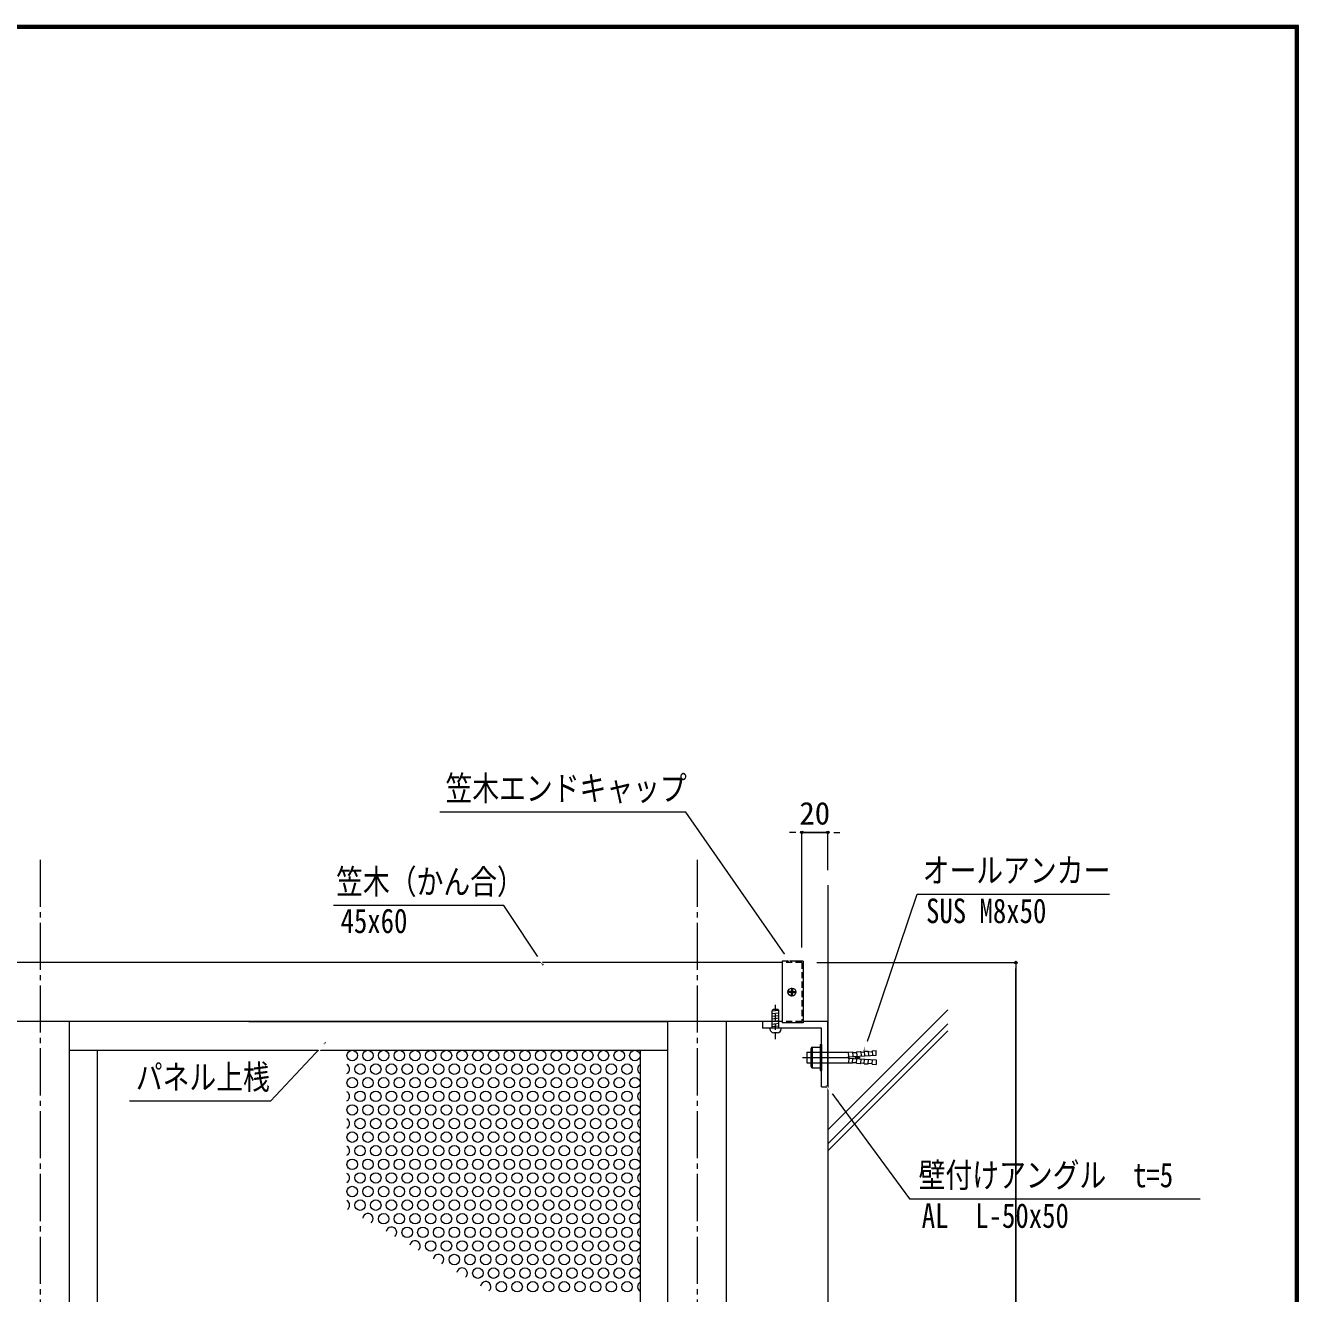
# Model space of a CAD drawing. Units: millimetres at full size; details may follow other scales. Extents: x -1603 to 1599, y -1129 to 1133.
# Drawn here: x 626 to 1599, y 164 to 1133 of the extents above; entities that cross this region are included whole.
import ezdxf
from ezdxf.enums import TextEntityAlignment as Align

# ---------------------------------------------------------------- set-up
doc = ezdxf.new("R2010")
doc.units = ezdxf.units.MM
doc.header["$LTSCALE"] = 4
doc.header["$PDMODE"] = 32
doc.header["$PDSIZE"] = 2
doc.linetypes.add('CHAIN2', pattern=[12, 9, -1, 1, -1])
doc.linetypes.add('DASHED1', pattern=[1.8, 1.2, -0.6])
for name, color, linetype, lineweight in [('0-0_0', 7, 'Continuous', 18), ('0-1_1手摺寸法', 3, 'Continuous', 18), ('0-4_2躯体線', 4, 'Continuous', 9), ('0-5_3中心線', 2, 'CHAIN2', 18), ('0-7_42ｱﾙﾐ部品', 6, 'Continuous', 18), ('0-8_51破線ｱﾙﾐ', 3, 'DASHED1', 18), ('0-9_6ﾊｯﾁﾝｸﾞ', 4, 'Continuous', 9), ('1-0_WAKU', 7, 'Continuous', 18)]:
    doc.layers.add(name, color=color, linetype=linetype, lineweight=lineweight)
doc.styles.add('ＭＳ ゴシック', font='')
doc.styles.get('ＭＳ ゴシック').set_extended_font_data('MS Gothic')

msp = doc.modelspace()

# ---------------------------------------------------------------- linework, layer by layer
at = {"layer": '0-0_0'}
for p, q in [((1204.562, 417.108), (482.87, 417.108)), ((1220.562, 418.108), (1204.562, 418.108)), ((1204.562, 418.108), (1204.562, 371.108)), ((1220.562, 418.108), (1220.562, 371.108)), ((1204.562, 372.108), (482.87, 372.108)), ((660.17, 99.581), (660.17, 372.108)), ((1117.062, 372.108), (1117.062, 99.581)), ((1162.062, 99.581), (1162.062, 372.108)), ((1220.562, 371.108), (1204.562, 371.108))]:
    msp.add_line(p, q, dxfattribs=at)
at = {"layer": '0-0_0', "linetype": 'DASHED1'}
for p, q in [((1219.562, 417.108), (1204.562, 417.108)), ((1219.562, 417.108), (1219.562, 372.108)), ((1219.562, 372.108), (1204.562, 372.108))]:
    msp.add_line(p, q, dxfattribs=at)
at = {"layer": '0-0_0'}
for points in [[(1210.999, 417.108), (1131.008, 532.167), (943.108, 532.167)], [(1267.373, 349.329), (1307.695, 469.494), (1454.866, 469.494)], [(1022.239, 415.192), (991.932, 460.814), (861.753, 460.814)], [(855.614, 356.108), (813.578, 311.353), (705.881, 311.353)], [(1238.232, 323.294), (1301.886, 236.639), (1524.13, 236.639)]]:
    msp.add_lwpolyline(points, dxfattribs=at)
at = {"layer": '0-1_1手摺寸法'}
for p, q in [((1214.962, 516.616), (1210.362, 516.616)), ((1219.562, 428.608), (1219.562, 516.616)), ((1219.562, 516.616), (1239.562, 516.616)), ((1239.562, 516.616), (1219.562, 516.616)), ((1239.562, 487.84), (1239.562, 516.616)), ((1244.162, 516.616), (1248.762, 516.616)), ((1231.062, 417.108), (1383.115, 417.108)), ((1383.115, 417.108), (1383.115, -682.892)), ((1383.115, -678.292), (1383.115, 412.508))]:
    msp.add_line(p, q, dxfattribs=at)
for centre in [(876.102, 346.108), (888.102, 346.108), (900.102, 346.108), (912.102, 346.108), (924.102, 346.108), (936.102, 346.108), (948.102, 346.108), (960.102, 346.108), (972.102, 346.108), (984.102, 346.108), (996.102, 346.108), (1008.102, 346.108), (1020.102, 346.108), (1032.102, 346.108), (1044.102, 346.108), (1056.102, 346.108), (1068.102, 346.108), (1080.102, 346.108), (1092.102, 346.108), (882.102, 335.715), (894.102, 335.715), (906.102, 335.715), (918.102, 335.715), (930.102, 335.715), (942.102, 335.715), (954.102, 335.715), (966.102, 335.715), (978.102, 335.715), (990.102, 335.715), (1002.102, 335.715), (1014.102, 335.715), (1026.102, 335.715), (1038.102, 335.715), (1050.102, 335.715), (1062.102, 335.715), (1074.102, 335.715), (1086.102, 335.715), (876.102, 325.323), (888.102, 325.323), (900.102, 325.323), (912.102, 325.323), (924.102, 325.323), (936.102, 325.323), (948.102, 325.323), (960.102, 325.323), (972.102, 325.323), (984.102, 325.323), (996.102, 325.323), (1008.102, 325.323), (1020.102, 325.323), (1032.102, 325.323), (1044.102, 325.323), (1056.102, 325.323), (1068.102, 325.323), (1080.102, 325.323), (1092.102, 325.323), (882.102, 314.93), (894.102, 314.93), (906.102, 314.93), (918.102, 314.93), (930.102, 314.93), (942.102, 314.93), (954.102, 314.93), (966.102, 314.93), (978.102, 314.93), (990.102, 314.93), (1002.102, 314.93), (1014.102, 314.93), (1026.102, 314.93), (1038.102, 314.93), (1050.102, 314.93), (1062.102, 314.93), (1074.102, 314.93), (1086.102, 314.93), (876.102, 304.538), (888.102, 304.538), (900.102, 304.538), (912.102, 304.538), (924.102, 304.538), (936.102, 304.538), (948.102, 304.538), (960.102, 304.538), (972.102, 304.538), (984.102, 304.538), (996.102, 304.538), (1008.102, 304.538), (1020.102, 304.538), (1032.102, 304.538), (1044.102, 304.538), (1056.102, 304.538), (1068.102, 304.538), (1080.102, 304.538), (1092.102, 304.538), (882.102, 294.146), (894.102, 294.146), (906.102, 294.146), (918.102, 294.146), (930.102, 294.146), (942.102, 294.146), (954.102, 294.146), (966.102, 294.146), (978.102, 294.146), (990.102, 294.146), (1002.102, 294.146), (1014.102, 294.146), (1026.102, 294.146), (1038.102, 294.146), (1050.102, 294.146), (1062.102, 294.146), (1074.102, 294.146), (1086.102, 294.146), (876.102, 283.754), (888.102, 283.754), (900.102, 283.754), (912.102, 283.754), (924.102, 283.754), (936.102, 283.754), (948.102, 283.754), (960.102, 283.754), (972.102, 283.754), (984.102, 283.754), (996.102, 283.754), (1008.102, 283.754), (1020.102, 283.754), (1032.102, 283.754), (1044.102, 283.754), (1056.102, 283.754), (1068.102, 283.754), (1080.102, 283.754), (1092.102, 283.754), (882.102, 273.361), (894.102, 273.361), (906.102, 273.361), (918.102, 273.361), (930.102, 273.361), (942.102, 273.361), (954.102, 273.361), (966.102, 273.361), (978.102, 273.361), (990.102, 273.361), (1002.102, 273.361), (1014.102, 273.361), (1026.102, 273.361), (1038.102, 273.361), (1050.102, 273.361), (1062.102, 273.361), (1074.102, 273.361), (1086.102, 273.361), (876.102, 262.969), (888.102, 262.969), (900.102, 262.969), (912.102, 262.969), (924.102, 262.969), (936.102, 262.969), (948.102, 262.969), (960.102, 262.969), (972.102, 262.969), (984.102, 262.969), (996.102, 262.969), (1008.102, 262.969), (1020.102, 262.969), (1032.102, 262.969), (1044.102, 262.969), (1056.102, 262.969), (1068.102, 262.969), (1080.102, 262.969), (1092.102, 262.969), (882.102, 252.577), (894.102, 252.577), (906.102, 252.577), (918.102, 252.577), (930.102, 252.577), (942.102, 252.577), (954.102, 252.577), (966.102, 252.577), (978.102, 252.577), (990.102, 252.577), (1002.102, 252.577), (1014.102, 252.577), (1026.102, 252.577), (1038.102, 252.577), (1050.102, 252.577), (1062.102, 252.577), (1074.102, 252.577), (1086.102, 252.577), (876.102, 242.184), (888.102, 242.184), (900.102, 242.184), (912.102, 242.184), (924.102, 242.184), (936.102, 242.184), (948.102, 242.184), (960.102, 242.184), (972.102, 242.184), (984.102, 242.184), (996.102, 242.184), (1008.102, 242.184), (1020.102, 242.184), (1032.102, 242.184), (1044.102, 242.184), (1056.102, 242.184), (1068.102, 242.184), (1080.102, 242.184), (1092.102, 242.184), (882.102, 231.792), (894.102, 231.792), (906.102, 231.792), (918.102, 231.792), (930.102, 231.792), (942.102, 231.792), (954.102, 231.792), (966.102, 231.792), (978.102, 231.792), (990.102, 231.792), (1002.102, 231.792), (1014.102, 231.792), (1026.102, 231.792), (1038.102, 231.792), (1050.102, 231.792), (1062.102, 231.792), (1074.102, 231.792), (1086.102, 231.792), (900.102, 221.4), (912.102, 221.4), (924.102, 221.4), (936.102, 221.4), (948.102, 221.4), (960.102, 221.4), (972.102, 221.4), (984.102, 221.4), (996.102, 221.4), (1008.102, 221.4), (1020.102, 221.4), (1032.102, 221.4), (1044.102, 221.4), (1056.102, 221.4), (1068.102, 221.4), (1080.102, 221.4), (1092.102, 221.4), (918.102, 211.008), (930.102, 211.008), (942.102, 211.008), (954.102, 211.008), (966.102, 211.008), (978.102, 211.008), (990.102, 211.008), (1002.102, 211.008), (1014.102, 211.008), (1026.102, 211.008), (1038.102, 211.008), (1050.102, 211.008), (1062.102, 211.008), (1074.102, 211.008), (1086.102, 211.008), (936.102, 200.615), (948.102, 200.615), (960.102, 200.615), (972.102, 200.615), (984.102, 200.615), (996.102, 200.615), (1008.102, 200.615), (1020.102, 200.615), (1032.102, 200.615), (1044.102, 200.615), (1056.102, 200.615), (1068.102, 200.615), (1080.102, 200.615), (1092.102, 200.615), (954.102, 190.223), (966.102, 190.223), (978.102, 190.223), (990.102, 190.223), (1002.102, 190.223), (1014.102, 190.223), (1026.102, 190.223), (1038.102, 190.223), (1050.102, 190.223), (1062.102, 190.223), (1074.102, 190.223), (1086.102, 190.223), (972.102, 179.831), (984.102, 179.831), (996.102, 179.831), (1008.102, 179.831), (1020.102, 179.831), (1032.102, 179.831), (1044.102, 179.831), (1056.102, 179.831), (1068.102, 179.831), (1080.102, 179.831), (1092.102, 179.831), (990.102, 169.438), (1002.102, 169.438), (1014.102, 169.438), (1026.102, 169.438), (1038.102, 169.438), (1050.102, 169.438), (1062.102, 169.438), (1074.102, 169.438), (1086.102, 169.438)]:
    msp.add_circle(centre, 4, dxfattribs=at)
for centre, start, end in [((870.102, 335.715), 300, 60), ((1098.102, 335.715), 120.66, 239.34), ((870.102, 314.93), 300, 60), ((1098.102, 314.93), 120.66, 239.34), ((870.102, 294.146), 300, 60), ((1098.102, 294.146), 120.66, 239.34), ((870.102, 273.361), 300, 60), ((1098.102, 273.361), 120.66, 239.34), ((870.102, 252.577), 300, 60), ((1098.102, 252.577), 120.66, 239.34), ((870.102, 231.792), 307.699, 60), ((1098.102, 231.792), 120.66, 239.34), ((888.102, 221.4), 307.699, 172.301), ((906.102, 211.008), 307.699, 172.301), ((1098.102, 211.008), 120.66, 239.34), ((924.102, 200.615), 307.699, 172.301), ((942.102, 190.223), 307.699, 172.301), ((1098.102, 190.223), 120.66, 239.34), ((960.102, 179.831), 307.699, 172.301), ((978.102, 169.438), 307.699, 172.301), ((1098.102, 169.438), 120.66, 239.34)]:
    msp.add_arc(centre, 4, start, end, dxfattribs=at)
for p in [(1219.562, 516.616), (1239.562, 516.616), (1383.115, 417.108)]:
    msp.add_point(p, dxfattribs=at)
at = {"layer": '0-4_2躯体線'}
for p, q in [((1239.562, 476.34), (1239.562, -791.43)), ((1239.562, 289.312), (1331.15, 380.9)), ((1239.562, 278.703), (1331.15, 370.292)), ((1239.562, 273.409), (1331.15, 364.998))]:
    msp.add_line(p, q, dxfattribs=at)
at = {"layer": '0-5_3中心線'}
for p, q in [((637.67, 495.608), (637.67, -792.622)), ((1139.562, 495.608), (1139.562, -792.622)), ((1220.178, 344.608), (1266.976, 344.608))]:
    msp.add_line(p, q, dxfattribs=at)
at = {"layer": '0-7_42ｱﾙﾐ部品'}
for p, q in [((797.062, 372.108), (1117.062, 372.108)), ((1204.562, 372.108), (1189.562, 372.108)), ((1189.562, 372.108), (1189.562, 367.108)), ((1239.562, 372.108), (1220.562, 372.108)), ((1239.562, 322.108), (1239.562, 372.108)), ((1234.562, 367.108), (1189.562, 367.108)), ((1234.562, 322.108), (1234.562, 367.108)), ((1226.576, 350.608), (1226.576, 338.608)), ((1227.576, 352.608), (1227.576, 336.608)), ((1227.576, 352.608), (1233.576, 352.608)), ((1233.576, 354.608), (1233.576, 334.608)), ((1233.576, 354.608), (1234.562, 354.608)), ((1234.562, 354.608), (1234.562, 334.608)), ((660.17, 350.108), (1117.062, 350.108)), ((681.17, 350.108), (681.17, 99.581)), ((1096.062, 350.108), (1096.062, 99.581)), ((1223.379, 348.608), (1226.576, 348.608)), ((1223.379, 348.608), (1223.379, 340.608)), ((1223.379, 340.608), (1226.576, 340.608)), ((1227.576, 348.608), (1233.576, 348.608)), ((1227.576, 340.608), (1233.576, 340.608)), ((1234.562, 348.588), (1255.392, 348.638)), ((1234.562, 340.608), (1255.624, 340.608)), ((1255.122, 345.108), (1276.576, 346.354)), ((1255.122, 344.108), (1255.122, 345.108)), ((1255.122, 344.108), (1276.576, 342.861)), ((1255.392, 348.638), (1258.388, 348.81)), ((1255.594, 345.144), (1255.392, 348.638)), ((1255.594, 344.072), (1255.392, 340.577)), ((1255.392, 340.577), (1258.388, 340.404)), ((1258.388, 348.81), (1258.588, 345.33)), ((1258.388, 340.404), (1258.588, 343.885)), ((1258.416, 348.311), (1261.411, 348.484)), ((1258.416, 340.904), (1261.411, 340.731)), ((1258.75, 348.33), (1261.411, 348.484)), ((1258.75, 340.884), (1261.411, 340.731)), ((1261.383, 348.983), (1264.378, 349.156)), ((1261.383, 348.983), (1261.583, 345.503)), ((1261.383, 340.232), (1261.583, 343.712)), ((1261.716, 349.002), (1264.712, 349.175)), ((1264.712, 349.175), (1264.912, 345.693)), ((1264.712, 340.04), (1264.912, 343.522)), ((1264.74, 348.676), (1267.402, 348.83)), ((1264.74, 348.676), (1267.317, 348.825)), ((1264.74, 340.539), (1267.402, 340.386)), ((1264.74, 340.539), (1267.317, 340.39)), ((1267.373, 349.329), (1270.368, 349.502)), ((1267.373, 349.329), (1267.574, 345.848)), ((1267.373, 339.886), (1267.574, 343.366)), ((1270.368, 349.502), (1270.568, 346.021)), ((1270.368, 339.714), (1270.568, 343.194)), ((1270.396, 349.002), (1273.392, 349.175)), ((1273.363, 349.674), (1276.375, 349.848)), ((1273.363, 349.674), (1273.564, 346.194)), ((1273.363, 339.541), (1273.564, 343.021)), ((1276.574, 346.396), (1276.375, 349.848)), ((1276.574, 342.82), (1276.375, 339.367)), ((1227.576, 336.608), (1233.576, 336.608)), ((1233.576, 334.608), (1234.562, 334.608)), ((1261.383, 340.232), (1264.378, 340.059)), ((1261.716, 340.212), (1264.712, 340.04)), ((1267.373, 339.886), (1270.368, 339.714)), ((1270.396, 340.213), (1273.392, 340.04)), ((1273.363, 339.541), (1276.375, 339.367)), ((1234.562, 322.108), (1239.562, 322.108))]:
    msp.add_line(p, q, dxfattribs=at)
for centre, radius, start, end in [((1229.076, 350.608), 2.5, 126.87, 233.13), ((1235.076, 344.608), 8.5, 151.928, 208.072), ((1229.076, 338.608), 2.5, 126.87, 233.13)]:
    msp.add_arc(centre, radius, start, end, dxfattribs=at)
at = {"layer": '0-8_51破線ｱﾙﾐ'}
msp.add_line((1199.562, 358.546), (1199.562, 385.909), dxfattribs=at)
at = {"layer": '0-9_6ﾊｯﾁﾝｸﾞ'}
for p, q in [((1215.362, 394.608), (1208.762, 394.608)), ((1211.187, 394.982), (1209.658, 394.982)), ((1209.658, 394.232), (1209.658, 394.982)), ((1211.187, 394.232), (1209.658, 394.232)), ((1211.687, 397.012), (1211.687, 395.482)), ((1211.687, 397.012), (1212.437, 397.012)), ((1211.687, 392.204), (1211.687, 393.732)), ((1211.687, 392.204), (1212.437, 392.204)), ((1212.062, 391.308), (1212.062, 397.908)), ((1212.437, 397.012), (1212.437, 395.482)), ((1212.437, 392.204), (1212.437, 393.732)), ((1212.937, 394.982), (1214.466, 394.982)), ((1212.937, 394.232), (1214.466, 394.232)), ((1214.466, 394.232), (1214.466, 394.982)), ((1202.419, 380.576), (1196.704, 379.906)), ((1202.419, 380.576), (1196.704, 379.906)), ((1197.062, 379.965), (1197.654, 381.393)), ((1197.062, 367.108), (1197.062, 379.965)), ((1201.47, 381.393), (1197.654, 381.393)), ((1202.062, 379.965), (1201.47, 381.393)), ((1202.062, 367.108), (1202.062, 379.965)), ((1202.419, 378.562), (1196.704, 377.892)), ((1202.419, 378.562), (1196.704, 377.892)), ((1202.419, 376.549), (1196.704, 375.878)), ((1202.419, 376.549), (1196.704, 375.878)), ((1202.419, 374.535), (1196.704, 373.865)), ((1202.419, 374.535), (1196.704, 373.865)), ((1202.419, 372.521), (1196.704, 371.851)), ((1202.419, 372.521), (1196.704, 371.851)), ((1202.419, 370.508), (1196.704, 369.837)), ((1202.419, 370.508), (1196.704, 369.837)), ((1195.276, 366.393), (1195.276, 366.822)), ((1203.562, 367.108), (1195.562, 367.108)), ((1202.419, 368.626), (1196.704, 367.956)), ((1202.419, 368.626), (1196.704, 367.956)), ((1200.99, 363.536), (1198.133, 363.536)), ((1203.847, 366.393), (1203.847, 366.822))]:
    msp.add_line(p, q, dxfattribs=at)
msp.add_circle((1212.062, 394.608), 3, dxfattribs=at)
for centre, radius, start, end in [((1211.187, 395.482), 0.5, 270, 0), ((1211.187, 393.732), 0.5, 0, 90), ((1212.937, 395.482), 0.5, 180, 270), ((1212.937, 393.732), 0.5, 90, 180), ((1195.562, 366.822), 0.286, 90, 180), ((1198.133, 366.393), 2.857, 180, 270), ((1200.99, 366.393), 2.857, 270, 0), ((1203.562, 366.822), 0.286, 0, 90)]:
    msp.add_arc(centre, radius, start, end, dxfattribs=at)
at = {"layer": '1-0_WAKU'}
for p, q in [((1599.2, 1133.2), (-1603.2, 1133.2)), ((1598.6, 1132.6), (-1602.6, 1132.6)), ((1598, 1132), (-1602, 1132)), ((1597.4, 1131.4), (-1601.4, 1131.4)), ((1596.8, 1130.8), (-1600.8, 1130.8)), ((1596.8, -1126.8), (1596.8, 1130.8)), ((1597.4, -1127.4), (1597.4, 1131.4)), ((1598, -1128), (1598, 1132)), ((1598.6, -1128.6), (1598.6, 1132.6)), ((1599.2, -1129.2), (1599.2, 1133.2))]:
    msp.add_line(p, q, dxfattribs=at)

# ---------------------------------------------------------------- texts
at = {"layer": '0-0_0', "style": 'ＭＳ ゴシック', "width": 0.8}
for s, p in [('笠木エンドキャップ', (947.392, 535.31)), ('オールアンカー', (1311.979, 472.637)), ('笠木（かん合）', (863.826, 463.957)), ('45x60', (867.198, 434.025)), ('SUS M8x50', (1314.582, 441.652)), ('パネル上桟', (710.748, 314.625)), ('壁付けアングル\u3000t=5', (1308.91, 239.782)), ('AL\u3000L-50x50', (1311.286, 208.797))]:
    msp.add_text(s, height=18.77, dxfattribs=at).set_placement(p, align=Align.BOTTOM_LEFT)
at = {"layer": '0-1_1手摺寸法', "style": 'ＭＳ ゴシック'}
msp.add_text('20', height=17.27, dxfattribs=at).set_placement((1217.786, 517.435), align=Align.BOTTOM_LEFT)

# ---------------------------------------------------------------- next in the draw order: wipeouts: each hides what was drawn before it
for points in [[(1016.723, 420.986), (1019.037, 422.524), (1022.239, 415.192), (1022.239, 415.192)], [(1205.361, 422.783), (1207.642, 424.369), (1210.999, 417.108), (1210.999, 417.108)], [(851.233, 349.414), (849.208, 351.316), (855.614, 356.108), (855.614, 356.108)], [(1268.562, 357.24), (1271.196, 356.356), (1267.373, 349.329), (1267.373, 349.329)], [(1244.016, 317.767), (1241.776, 316.122), (1238.232, 323.294), (1238.232, 323.294)]]:
    msp.add_wipeout(points)

doc.saveas('drawing.dxf')
